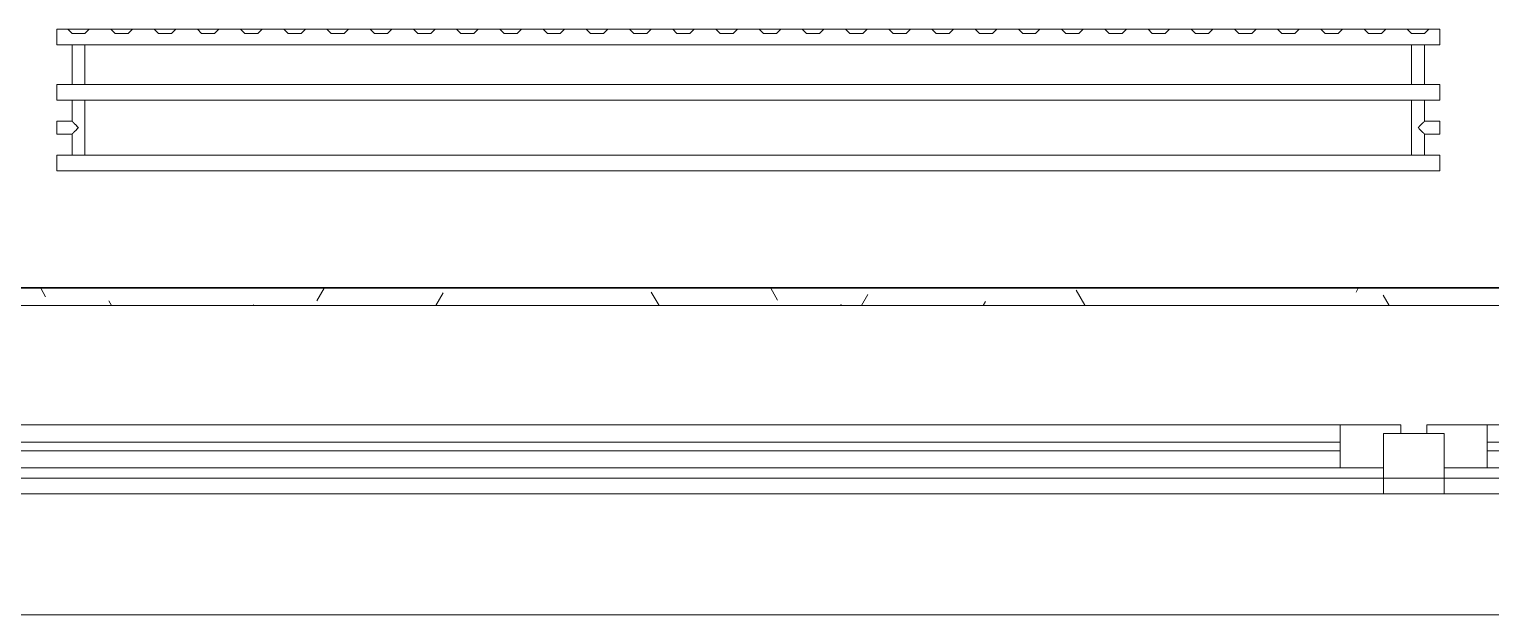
# Model space of a CAD drawing. Header units: millimetres. Extents: x -164500 to 426394, y -23753 to 102118.
# Drawn here: x 188965 to 190656, y 74281 to 74959 of the extents above; entities that cross this region are included whole.
import ezdxf

# ---------------------------------------------------------------- set-up
doc = ezdxf.new("R2010")
doc.units = ezdxf.units.MM
for name, color, linetype, lineweight in [('A-GLAZ', 7, 'Continuous', 9), ('A-GLAZ-1', 7, 'Continuous', 5), ('A-WALL', 7, 'Continuous', 5), ('I-WALL', 7, 'Continuous', 5)]:
    doc.layers.add(name, color=color, linetype=linetype, lineweight=lineweight)
for name, color, linetype, lineweight, true_color in [('A-WALL-1', 9, 'Continuous', 5, 0x808080), ('A-WALL-FNSH-1', 9, 'Continuous', 5, 0x808080), ('M-EQPM-1', 7, 'Continuous', 9, 0xb2b2b2)]:
    doc.layers.add(name, color=color, linetype=linetype, lineweight=lineweight, true_color=true_color)

# ---------------------------------------------------------------- blocks, each defined once
blk = doc.blocks.new('120_Окно_СКБ_2Ст - 120_Окно_СКБ_2Ст 3100х2500 _мал_ створка слева-2_-22446420-Объем проектирования 2 этажа')
at = {"layer": 'A-GLAZ'}
for p, q in [((-1550, -127), (-1550, -57)), ((-1550, -57), (-1480, -57)), ((-1480, -57), (-1480, -127)), ((-720, -127), (-720, -57)), ((-720, -57), (-650, -57)), ((-650, -57), (-650, -127)), ((1480, -127), (1480, -57)), ((1480, -57), (1550, -57)), ((1550, -57), (1550, -127)), ((-720, -87), (-1480, -87)), ((-1480, -87), (-1480, -127)), ((-1430, -137), (-1430, -87)), ((-770, -137), (-770, -87)), ((-720, -127), (-720, -87)), ((1480, -87), (-650, -87)), ((-650, -87), (-650, -127)), ((-600, -137), (-600, -87)), ((1430, -137), (1430, -87)), ((1480, -127), (1480, -87)), ((-1480, -127), (-1550, -127)), ((-1480, -127), (-1500, -127)), ((-1500, -127), (-1500, -137)), ((-650, -127), (-720, -127)), ((-700, -127), (-720, -127)), ((-700, -137), (-700, -127)), ((-650, -127), (-670, -127)), ((-670, -127), (-670, -137)), ((1550, -127), (1480, -127)), ((1500, -127), (1480, -127)), ((1500, -137), (1500, -127)), ((-1500, -137), (-700, -137)), ((-700, -137), (-1500, -137)), ((-670, -137), (1500, -137)), ((1500, -137), (-670, -137))]:
    blk.add_line(p, q, dxfattribs=at)
at = {"layer": 'A-GLAZ-1'}
for p, q in [((1550, -57), (-1550, -57)), ((-1430, -107), (-770, -107)), ((-770, -117), (-1430, -117)), ((-600, -107), (1430, -107)), ((1430, -117), (-600, -117)), ((-1530, -127), (-1500, -127)), ((-700, -127), (-670, -127)), ((1500, -127), (1530, -127))]:
    blk.add_line(p, q, dxfattribs=at)
blk = doc.blocks.new('radiator_prado_classic_z_tip_30_po exemplyaru - Classic Z Тип 30-500-V458-Объем проектирования 2 этажа')
at = {"layer": 'M-EQPM-1'}
for p, q in [((0, 228), (0, 210)), ((1600, 228), (0, 228)), ((0, 210), (0, 228)), ((0, 228), (12.5, 228)), ((12.5, 228), (37.5, 228)), ((37.5, 228), (12.5, 228)), ((12.5, 228), (37.5, 228)), ((12.5, 228), (17.5, 223)), ((12.5, 228), (17.5, 223)), ((32.5, 223), (17.5, 223)), ((17.5, 223), (32.5, 223)), ((32.5, 223), (37.5, 228)), ((37.5, 228), (32.5, 223)), ((37.5, 228), (62.5, 228)), ((62.5, 228), (87.5, 228)), ((87.5, 228), (62.5, 228)), ((62.5, 228), (87.5, 228)), ((62.5, 228), (67.5, 223)), ((62.5, 228), (67.5, 223)), ((82.5, 223), (67.5, 223)), ((67.5, 223), (82.5, 223)), ((82.5, 223), (87.5, 228)), ((87.5, 228), (82.5, 223)), ((87.5, 228), (112.5, 228)), ((112.5, 228), (137.5, 228)), ((137.5, 228), (112.5, 228)), ((112.5, 228), (137.5, 228)), ((112.5, 228), (117.5, 223)), ((112.5, 228), (117.5, 223)), ((132.5, 223), (117.5, 223)), ((117.5, 223), (132.5, 223)), ((132.5, 223), (137.5, 228)), ((137.5, 228), (132.5, 223)), ((137.5, 228), (162.5, 228)), ((162.5, 228), (187.5, 228)), ((187.5, 228), (162.5, 228)), ((162.5, 228), (187.5, 228)), ((162.5, 228), (167.5, 223)), ((162.5, 228), (167.5, 223)), ((182.5, 223), (167.5, 223)), ((167.5, 223), (182.5, 223)), ((182.5, 223), (187.5, 228)), ((187.5, 228), (182.5, 223)), ((187.5, 228), (212.5, 228)), ((212.5, 228), (237.5, 228)), ((237.5, 228), (212.5, 228)), ((212.5, 228), (237.5, 228)), ((212.5, 228), (217.5, 223)), ((212.5, 228), (217.5, 223)), ((232.5, 223), (217.5, 223)), ((217.5, 223), (232.5, 223)), ((232.5, 223), (237.5, 228)), ((237.5, 228), (232.5, 223)), ((237.5, 228), (262.5, 228)), ((262.5, 228), (287.5, 228)), ((287.5, 228), (262.5, 228)), ((262.5, 228), (287.5, 228)), ((262.5, 228), (267.5, 223)), ((262.5, 228), (267.5, 223)), ((282.5, 223), (267.5, 223)), ((267.5, 223), (282.5, 223)), ((282.5, 223), (287.5, 228)), ((287.5, 228), (282.5, 223)), ((287.5, 228), (312.5, 228)), ((312.5, 228), (337.5, 228)), ((337.5, 228), (312.5, 228)), ((312.5, 228), (337.5, 228)), ((312.5, 228), (317.5, 223)), ((312.5, 228), (317.5, 223)), ((332.5, 223), (317.5, 223)), ((317.5, 223), (332.5, 223)), ((332.5, 223), (337.5, 228)), ((337.5, 228), (332.5, 223)), ((337.5, 228), (360.2, 228)), ((362.5, 228), (387.5, 228)), ((387.5, 228), (362.5, 228)), ((362.5, 228), (387.5, 228)), ((362.5, 228), (367.5, 223)), ((362.5, 228), (367.5, 223)), ((382.5, 223), (367.5, 223)), ((367.5, 223), (382.5, 223)), ((382.5, 223), (387.5, 228)), ((387.5, 228), (382.5, 223)), ((387.5, 228), (412.5, 228)), ((412.5, 228), (437.5, 228)), ((437.5, 228), (412.5, 228)), ((412.5, 228), (437.5, 228)), ((412.5, 228), (417.5, 223)), ((412.5, 228), (417.5, 223)), ((432.5, 223), (417.5, 223)), ((417.5, 223), (432.5, 223)), ((432.5, 223), (437.5, 228)), ((437.5, 228), (432.5, 223)), ((437.5, 228), (462.5, 228)), ((462.5, 228), (487.5, 228)), ((487.5, 228), (462.5, 228)), ((462.5, 228), (487.5, 228)), ((462.5, 228), (467.5, 223)), ((462.5, 228), (467.5, 223)), ((482.5, 223), (467.5, 223)), ((467.5, 223), (482.5, 223)), ((482.5, 223), (487.5, 228)), ((487.5, 228), (482.5, 223)), ((487.5, 228), (512.5, 228)), ((512.5, 228), (537.5, 228)), ((537.5, 228), (512.5, 228)), ((512.5, 228), (537.5, 228)), ((512.5, 228), (517.5, 223)), ((512.5, 228), (517.5, 223)), ((532.5, 223), (517.5, 223)), ((517.5, 223), (532.5, 223)), ((532.5, 223), (537.5, 228)), ((537.5, 228), (532.5, 223)), ((537.5, 228), (562.5, 228)), ((562.5, 228), (587.5, 228)), ((587.5, 228), (562.5, 228)), ((562.5, 228), (587.5, 228)), ((562.5, 228), (567.5, 223)), ((562.5, 228), (567.5, 223)), ((582.5, 223), (567.5, 223)), ((567.5, 223), (582.5, 223)), ((582.5, 223), (587.5, 228)), ((587.5, 228), (582.5, 223)), ((587.5, 228), (612.5, 228)), ((612.5, 228), (637.5, 228)), ((637.5, 228), (612.5, 228)), ((612.5, 228), (637.5, 228)), ((612.5, 228), (617.5, 223)), ((612.5, 228), (617.5, 223)), ((632.5, 223), (617.5, 223)), ((617.5, 223), (632.5, 223)), ((632.5, 223), (637.5, 228)), ((637.5, 228), (632.5, 223)), ((637.5, 228), (662.5, 228)), ((662.5, 228), (687.5, 228)), ((687.5, 228), (662.5, 228)), ((662.5, 228), (687.5, 228)), ((662.5, 228), (667.5, 223)), ((662.5, 228), (667.5, 223)), ((682.5, 223), (667.5, 223)), ((667.5, 223), (682.5, 223)), ((682.5, 223), (687.5, 228)), ((687.5, 228), (682.5, 223)), ((687.5, 228), (712.5, 228)), ((712.5, 228), (737.5, 228)), ((737.5, 228), (712.5, 228)), ((712.5, 228), (737.5, 228)), ((712.5, 228), (717.5, 223)), ((712.5, 228), (717.5, 223)), ((732.5, 223), (717.5, 223)), ((717.5, 223), (732.5, 223)), ((732.5, 223), (737.5, 228)), ((737.5, 228), (732.5, 223)), ((737.5, 228), (762.5, 228)), ((762.5, 228), (787.5, 228)), ((787.5, 228), (762.5, 228)), ((762.5, 228), (787.5, 228)), ((762.5, 228), (767.5, 223)), ((762.5, 228), (767.5, 223)), ((782.5, 223), (767.5, 223)), ((767.5, 223), (782.5, 223)), ((782.5, 223), (787.5, 228)), ((787.5, 228), (782.5, 223)), ((787.5, 228), (812.5, 228)), ((812.5, 228), (837.5, 228)), ((837.5, 228), (812.5, 228)), ((812.5, 228), (837.5, 228)), ((812.5, 228), (817.5, 223)), ((812.5, 228), (817.5, 223)), ((832.5, 223), (817.5, 223)), ((817.5, 223), (832.5, 223)), ((832.5, 223), (837.5, 228)), ((837.5, 228), (832.5, 223)), ((837.5, 228), (862.5, 228)), ((862.5, 228), (887.5, 228)), ((887.5, 228), (862.5, 228)), ((862.5, 228), (887.5, 228)), ((862.5, 228), (867.5, 223)), ((862.5, 228), (867.5, 223)), ((882.5, 223), (867.5, 223)), ((867.5, 223), (882.5, 223)), ((882.5, 223), (887.5, 228)), ((887.5, 228), (882.5, 223)), ((887.5, 228), (912.5, 228)), ((912.5, 228), (937.5, 228)), ((937.5, 228), (912.5, 228)), ((912.5, 228), (937.5, 228)), ((912.5, 228), (917.5, 223)), ((912.5, 228), (917.5, 223)), ((932.5, 223), (917.5, 223)), ((917.5, 223), (932.5, 223)), ((932.5, 223), (937.5, 228)), ((937.5, 228), (932.5, 223)), ((937.5, 228), (962.5, 228)), ((962.5, 228), (987.5, 228)), ((987.5, 228), (962.5, 228)), ((962.5, 228), (987.5, 228)), ((962.5, 228), (967.5, 223)), ((962.5, 228), (967.5, 223)), ((982.5, 223), (967.5, 223)), ((967.5, 223), (982.5, 223)), ((982.5, 223), (987.5, 228)), ((987.5, 228), (982.5, 223)), ((987.5, 228), (1012.5, 228)), ((1012.5, 228), (1037.5, 228)), ((1037.5, 228), (1012.5, 228)), ((1012.5, 228), (1037.5, 228)), ((1012.5, 228), (1017.5, 223)), ((1012.5, 228), (1017.5, 223)), ((1032.5, 223), (1017.5, 223)), ((1017.5, 223), (1032.5, 223)), ((1032.5, 223), (1037.5, 228)), ((1037.5, 228), (1032.5, 223)), ((1037.5, 228), (1062.5, 228)), ((1062.5, 228), (1087.5, 228)), ((1087.5, 228), (1062.5, 228)), ((1062.5, 228), (1087.5, 228)), ((1062.5, 228), (1067.5, 223)), ((1062.5, 228), (1067.5, 223)), ((1082.5, 223), (1067.5, 223)), ((1067.5, 223), (1082.5, 223)), ((1082.5, 223), (1087.5, 228)), ((1087.5, 228), (1082.5, 223)), ((1087.5, 228), (1112.5, 228)), ((1112.5, 228), (1137.5, 228)), ((1137.5, 228), (1112.5, 228)), ((1112.5, 228), (1137.5, 228)), ((1112.5, 228), (1117.5, 223)), ((1112.5, 228), (1117.5, 223)), ((1132.5, 223), (1117.5, 223)), ((1117.5, 223), (1132.5, 223)), ((1132.5, 223), (1137.5, 228)), ((1137.5, 228), (1132.5, 223)), ((1137.5, 228), (1162.5, 228)), ((1162.5, 228), (1187.5, 228)), ((1187.5, 228), (1162.5, 228)), ((1162.5, 228), (1187.5, 228)), ((1162.5, 228), (1167.5, 223)), ((1162.5, 228), (1167.5, 223)), ((1182.5, 223), (1167.5, 223)), ((1167.5, 223), (1182.5, 223)), ((1182.5, 223), (1187.5, 228)), ((1187.5, 228), (1182.5, 223)), ((1187.5, 228), (1212.5, 228)), ((1212.5, 228), (1237.5, 228)), ((1237.5, 228), (1212.5, 228)), ((1212.5, 228), (1237.5, 228)), ((1212.5, 228), (1217.5, 223)), ((1212.5, 228), (1217.5, 223)), ((1232.5, 223), (1217.5, 223)), ((1217.5, 223), (1232.5, 223)), ((1232.5, 223), (1237.5, 228)), ((1237.5, 228), (1232.5, 223)), ((1237.5, 228), (1262.5, 228)), ((1262.5, 228), (1287.5, 228)), ((1287.5, 228), (1262.5, 228)), ((1262.5, 228), (1287.5, 228)), ((1262.5, 228), (1267.5, 223)), ((1262.5, 228), (1267.5, 223)), ((1282.5, 223), (1267.5, 223)), ((1267.5, 223), (1282.5, 223)), ((1282.5, 223), (1287.5, 228)), ((1287.5, 228), (1282.5, 223)), ((1287.5, 228), (1312.5, 228)), ((1312.5, 228), (1337.5, 228)), ((1337.5, 228), (1312.5, 228)), ((1312.5, 228), (1337.5, 228)), ((1312.5, 228), (1317.5, 223)), ((1312.5, 228), (1317.5, 223)), ((1332.5, 223), (1317.5, 223)), ((1317.5, 223), (1332.5, 223)), ((1332.5, 223), (1337.5, 228)), ((1337.5, 228), (1332.5, 223)), ((1337.5, 228), (1362.5, 228)), ((1362.5, 228), (1387.5, 228)), ((1387.5, 228), (1362.5, 228)), ((1362.5, 228), (1387.5, 228)), ((1362.5, 228), (1367.5, 223)), ((1362.5, 228), (1367.5, 223)), ((1382.5, 223), (1367.5, 223)), ((1367.5, 223), (1382.5, 223)), ((1382.5, 223), (1387.5, 228)), ((1387.5, 228), (1382.5, 223)), ((1387.5, 228), (1412.5, 228)), ((1412.5, 228), (1437.5, 228)), ((1437.5, 228), (1412.5, 228)), ((1412.5, 228), (1437.5, 228)), ((1412.5, 228), (1417.5, 223)), ((1412.5, 228), (1417.5, 223)), ((1432.5, 223), (1417.5, 223)), ((1417.5, 223), (1432.5, 223)), ((1432.5, 223), (1437.5, 228)), ((1437.5, 228), (1432.5, 223)), ((1437.5, 228), (1462.5, 228)), ((1462.5, 228), (1487.5, 228)), ((1487.5, 228), (1462.5, 228)), ((1462.5, 228), (1487.5, 228)), ((1462.5, 228), (1467.5, 223)), ((1462.5, 228), (1467.5, 223)), ((1482.5, 223), (1467.5, 223)), ((1467.5, 223), (1482.5, 223)), ((1482.5, 223), (1487.5, 228)), ((1487.5, 228), (1482.5, 223)), ((1487.5, 228), (1512.5, 228)), ((1512.5, 228), (1537.5, 228)), ((1537.5, 228), (1512.5, 228)), ((1512.5, 228), (1537.5, 228)), ((1512.5, 228), (1517.5, 223)), ((1512.5, 228), (1517.5, 223)), ((1532.5, 223), (1517.5, 223)), ((1517.5, 223), (1532.5, 223)), ((1532.5, 223), (1537.5, 228)), ((1537.5, 228), (1532.5, 223)), ((1537.5, 228), (1562.5, 228)), ((1562.5, 228), (1587.5, 228)), ((1587.5, 228), (1562.5, 228)), ((1562.5, 228), (1587.5, 228)), ((1562.5, 228), (1567.5, 223)), ((1562.5, 228), (1567.5, 223)), ((1582.5, 223), (1567.5, 223)), ((1567.5, 223), (1582.5, 223)), ((1582.5, 223), (1587.5, 228)), ((1587.5, 228), (1582.5, 223)), ((1587.5, 228), (1600, 228)), ((1600, 210), (1600, 228)), ((1600, 228), (1600, 210)), ((0, 210), (1600, 210)), ((17.8, 210), (0, 210)), ((17.5, 210), (17.5, 164)), ((17.5, 210), (17.5, 164)), ((17.8, 210), (17.5, 210)), ((17.5, 210), (17.8, 210)), ((17.8, 210), (17.5, 210)), ((17.5, 210), (26.9, 210)), ((18.5, 210), (17.8, 210)), ((17.8, 210), (32.2, 210)), ((32.2, 210), (17.8, 210)), ((19.7, 210), (18.5, 210)), ((21.2, 210), (19.7, 210)), ((23.1, 210), (21.2, 210)), ((25, 210), (23.1, 210)), ((26.9, 210), (25, 210)), ((28.7, 210), (26.9, 210)), ((26.9, 210), (32.5, 210)), ((30.3, 210), (28.7, 210)), ((31.5, 210), (30.3, 210)), ((32.2, 210), (31.5, 210)), ((32.5, 210), (32.2, 210)), ((32.2, 210), (32.5, 210)), ((32.5, 210), (32.2, 210)), ((1567.8, 210), (32.2, 210)), ((32.5, 164), (32.5, 210)), ((32.5, 164), (32.5, 210)), ((1567.5, 210), (1567.5, 164)), ((1567.5, 210), (1567.5, 164)), ((1567.8, 210), (1567.5, 210)), ((1567.5, 210), (1576.9, 210)), ((1567.8, 210), (1567.5, 210)), ((1567.5, 210), (1567.8, 210)), ((1582.2, 210), (1567.8, 210)), ((1582.2, 210), (1567.8, 210)), ((1567.8, 210), (1582.2, 210)), ((1576.9, 210), (1578.7, 210)), ((1578.7, 210), (1580.3, 210)), ((1580.3, 210), (1581.5, 210)), ((1581.5, 210), (1582.2, 210)), ((1582.5, 210), (1582.2, 210)), ((1582.2, 210), (1582.5, 210)), ((1582.5, 210), (1582.2, 210)), ((1582.2, 210), (1582.5, 210)), ((1600, 210), (1582.2, 210)), ((1582.5, 164), (1582.5, 210)), ((1582.5, 164), (1582.5, 210)), ((1600, 164), (0, 164)), ((0, 164), (0, 146)), ((0, 146), (0, 164)), ((0, 164), (17.8, 164)), ((17.8, 164), (17.5, 164)), ((17.5, 164), (17.8, 164)), ((17.8, 164), (17.5, 164)), ((17.5, 164), (23.1, 164)), ((32.2, 164), (17.8, 164)), ((17.8, 164), (32.2, 164)), ((32.2, 164), (17.8, 164)), ((23.1, 164), (32.5, 164)), ((32.5, 164), (32.2, 164)), ((32.2, 164), (32.5, 164)), ((32.5, 164), (32.2, 164)), ((32.2, 164), (1567.8, 164)), ((1567.8, 164), (1567.5, 164)), ((1567.5, 164), (1578.7, 164)), ((1567.8, 164), (1567.5, 164)), ((1567.5, 164), (1567.8, 164)), ((1582.2, 164), (1567.8, 164)), ((1580.3, 164), (1567.8, 164)), ((1567.8, 164), (1582.2, 164)), ((1578.7, 164), (1582.5, 164)), ((1581.5, 164), (1580.3, 164)), ((1582.2, 164), (1581.5, 164)), ((1582.5, 164), (1582.2, 164)), ((1582.5, 164), (1582.2, 164)), ((1582.2, 164), (1582.5, 164)), ((1582.2, 164), (1600, 164)), ((1600, 146), (1600, 164)), ((1600, 164), (1600, 146)), ((0, 146), (1600, 146)), ((18.5, 146), (0, 146)), ((17.5, 146), (17.5, 121.5)), ((17.5, 146), (17.5, 121.5)), ((17.5, 146), (18.5, 146)), ((18.5, 146), (17.5, 146)), ((17.5, 146), (18.5, 146)), ((17.8, 146), (17.5, 146)), ((32.2, 146), (17.8, 146)), ((18.5, 146), (32.2, 146)), ((32.2, 146), (18.5, 146)), ((18.5, 146), (32.2, 146)), ((32.2, 146), (32.5, 146)), ((32.5, 146), (32.2, 146)), ((32.2, 146), (32.5, 146)), ((32.5, 146), (32.2, 146)), ((1567.8, 146), (32.2, 146)), ((32.5, 82), (32.5, 146)), ((32.5, 82), (32.5, 146)), ((1567.5, 146), (1567.5, 82)), ((1567.5, 146), (1567.5, 82)), ((1567.5, 146), (1567.8, 146)), ((1569.7, 146), (1567.5, 146)), ((1567.5, 146), (1567.8, 146)), ((1567.8, 146), (1567.5, 146)), ((1567.8, 146), (1581.5, 146)), ((1567.8, 146), (1569.7, 146)), ((1581.5, 146), (1567.8, 146)), ((1582.2, 146), (1569.7, 146)), ((1569.7, 146), (1571.2, 146)), ((1571.2, 146), (1575, 146)), ((1575, 146), (1576.9, 146)), ((1576.9, 146), (1578.7, 146)), ((1578.7, 146), (1580.3, 146)), ((1580.3, 146), (1581.5, 146)), ((1581.5, 146), (1582.2, 146)), ((1581.5, 146), (1582.2, 146)), ((1582.5, 146), (1581.5, 146)), ((1600, 146), (1581.5, 146)), ((1582.2, 146), (1582.5, 146)), ((1582.5, 146), (1582.2, 146)), ((1582.2, 146), (1582.5, 146)), ((1582.5, 121.5), (1582.5, 146)), ((1582.5, 121.5), (1582.5, 146)), ((17.5, 121.5), (0, 121.5)), ((17.5, 121.5), (0, 121.5)), ((0, 121.5), (0, 120.5)), ((0, 106.5), (0, 121.5)), ((0, 120.5), (0, 119.3)), ((0, 120.5), (0, 119.3)), ((0, 114), (0, 120.5)), ((0, 120.5), (0, 120.5)), ((0, 119.3), (0, 107.5)), ((0, 119.3), (0, 117.8)), ((1600, 121.5), (1582.5, 121.5)), ((1600, 121.5), (1582.5, 121.5)), ((1600, 121.5), (1600, 106.5)), ((1600, 120.5), (1600, 121.5)), ((1600, 121.5), (1600, 120.5)), ((1600, 120.5), (1600, 121.5)), ((1600, 115.9), (1600, 120.5)), ((1600, 120.5), (1600, 107.5)), ((1600, 107.5), (1600, 120.5)), ((0, 117.8), (0, 114)), ((0, 114), (0, 110.3)), ((0, 107.5), (0, 114)), ((0, 110.3), (0, 108.7)), ((0, 108.7), (0, 107.5)), ((0, 107.5), (0, 106.5)), ((0, 107.5), (0, 107.5)), ((0, 106.5), (17.5, 106.5)), ((0, 106.5), (17.5, 106.5)), ((17.5, 106.5), (17.5, 82)), ((17.5, 106.5), (17.5, 82)), ((1582.5, 82), (1582.5, 106.5)), ((1582.5, 106.5), (1600, 106.5)), ((1582.5, 82), (1582.5, 106.5)), ((1582.5, 106.5), (1600, 106.5)), ((1600, 107.5), (1600, 115.9)), ((1600, 106.5), (1600, 107.5)), ((1600, 107.5), (1600, 106.5)), ((1600, 106.5), (1600, 107.5)), ((1600, 82), (0, 82)), ((0, 82), (0, 64)), ((0, 64), (0, 82)), ((0, 82), (18.5, 82)), ((18.5, 82), (17.5, 82)), ((17.5, 82), (18.5, 82)), ((18.5, 82), (17.5, 82)), ((17.5, 82), (19.7, 82)), ((32.2, 82), (18.5, 82)), ((18.5, 82), (32.2, 82)), ((32.2, 82), (18.5, 82)), ((19.7, 82), (32.5, 82)), ((32.5, 82), (32.2, 82)), ((32.2, 82), (32.5, 82)), ((32.5, 82), (32.2, 82)), ((32.2, 82), (1567.8, 82)), ((1567.8, 82), (1567.5, 82)), ((1567.5, 82), (1576.9, 82)), ((1567.8, 82), (1567.5, 82)), ((1567.5, 82), (1567.8, 82)), ((1581.5, 82), (1567.8, 82)), ((1568.5, 82), (1567.8, 82)), ((1567.8, 82), (1581.5, 82)), ((1580.3, 82), (1568.5, 82)), ((1576.9, 82), (1580.3, 82)), ((1580.3, 82), (1582.2, 82)), ((1581.5, 82), (1580.3, 82)), ((1582.2, 82), (1581.5, 82)), ((1582.5, 82), (1581.5, 82)), ((1581.5, 82), (1582.5, 82)), ((1581.5, 82), (1600, 82)), ((1582.5, 82), (1582.2, 82)), ((1582.2, 82), (1582.5, 82)), ((1600, 64), (1600, 82)), ((1600, 82), (1600, 64)), ((1600, 64), (0, 64)), ((0, 64), (1600, 64))]:
    blk.add_line(p, q, dxfattribs=at)
for points, knots in [([(18.5, 120.5), (18.4, 120.6), (18.3, 120.7), (18.1, 120.9), (17.9, 121.1), (17.8, 121.2), (17.7, 121.3), (17.5, 121.5), (17.5, 121.5), (17.5, 121.5)], [0.7142857, 0.7142857, 0.7142857, 0.7142857, 0.75, 0.7857143, 0.8214286, 0.8571429, 0.8928571, 0.9285714, 1, 1, 1, 1]), ([(17.5, 121.5), (17.5, 121.5), (17.5, 121.5), (17.7, 121.3), (17.8, 121.2), (17.9, 121.1), (18.1, 120.9), (18.3, 120.7), (18.4, 120.6), (18.5, 120.5)], [0, 0, 0, 0, 0.0714286, 0.1071429, 0.1428571, 0.1785714, 0.2142857, 0.25, 0.2857143, 0.2857143, 0.2857143, 0.2857143]), ([(17.5, 121.5), (17.5, 121.5), (17.5, 121.5), (17.7, 121.3), (17.8, 121.2), (17.9, 121.1), (18.1, 120.9), (18.3, 120.7), (18.4, 120.6), (18.5, 120.5)], [0, 0, 0, 0, 0.0714286, 0.1071429, 0.1428571, 0.1785714, 0.2142857, 0.25, 0.2857143, 0.2857143, 0.2857143, 0.2857143]), ([(25, 114), (24.5, 114.5), (23.6, 115.4), (22.4, 116.6), (21.6, 117.4), (21.1, 117.9), (20.8, 118.2), (20.5, 118.5), (20.2, 118.8), (19.8, 119.1), (19.6, 119.4), (19.3, 119.7), (19, 120), (18.7, 120.3), (18.5, 120.5), (18.3, 120.7), (18.1, 120.9), (17.9, 121.1), (17.8, 121.2), (17.7, 121.3), (17.5, 121.5), (17.5, 121.5), (17.5, 121.5)], [0, 0, 0, 0, 0.142857, 0.285714, 0.357143, 0.392857, 0.428571, 0.464286, 0.5, 0.535714, 0.571429, 0.607143, 0.642857, 0.678571, 0.714286, 0.75, 0.785714, 0.821429, 0.857143, 0.892857, 0.928571, 1, 1, 1, 1]), ([(22.1, 116.9), (21.9, 117.1), (21.6, 117.4), (21.1, 117.9), (20.8, 118.2), (20.5, 118.5), (20.2, 118.8), (19.9, 119.2), (19.7, 119.3), (19.6, 119.4)], [0.2857143, 0.2857143, 0.2857143, 0.2857143, 0.3571429, 0.3928571, 0.4285714, 0.4642857, 0.5, 0.5357143, 0.5714286, 0.5714286, 0.5714286, 0.5714286]), ([(19.6, 119.4), (19.7, 119.3), (19.9, 119.2), (20.3, 118.7), (20.7, 118.3), (21.1, 117.9), (21.6, 117.4), (21.9, 117.1), (22.1, 116.9)], [0.4285714, 0.4285714, 0.4285714, 0.4285714, 0.4642857, 0.5, 0.5714286, 0.6071429, 0.6428571, 0.7142857, 0.7142857, 0.7142857, 0.7142857]), ([(19.6, 119.4), (19.7, 119.3), (19.8, 119.1), (20.3, 118.7), (20.7, 118.3), (21.1, 117.9), (21.6, 117.4), (21.9, 117.1), (22.1, 116.9)], [0.4285714, 0.4285714, 0.4285714, 0.4285714, 0.4642857, 0.5, 0.5714286, 0.6071429, 0.6428571, 0.7142857, 0.7142857, 0.7142857, 0.7142857]), ([(1575, 114), (1575.5, 114.5), (1576.4, 115.4), (1577.6, 116.6), (1578.4, 117.4), (1578.9, 117.9), (1579.2, 118.2), (1579.5, 118.5), (1579.8, 118.8), (1580.1, 119.2), (1580.4, 119.4), (1580.7, 119.7), (1581, 120), (1581.3, 120.3), (1581.5, 120.5), (1581.7, 120.7), (1581.9, 120.9), (1582.1, 121.1), (1582.2, 121.2), (1582.3, 121.3), (1582.5, 121.5), (1582.5, 121.5), (1582.5, 121.5)], [0, 0, 0, 0, 0.142857, 0.285714, 0.357143, 0.392857, 0.428571, 0.464286, 0.5, 0.535714, 0.571429, 0.607143, 0.642857, 0.678571, 0.714286, 0.75, 0.785714, 0.821429, 0.857143, 0.892857, 0.928571, 1, 1, 1, 1]), ([(1580.4, 119.4), (1580.3, 119.3), (1580.1, 119.2), (1579.7, 118.7), (1579.3, 118.3), (1578.9, 117.9), (1578.4, 117.4), (1578.1, 117.1), (1577.9, 116.9)], [0.4285714, 0.4285714, 0.4285714, 0.4285714, 0.4642857, 0.5, 0.5714286, 0.6071429, 0.6428571, 0.7142857, 0.7142857, 0.7142857, 0.7142857]), ([(1580.4, 119.4), (1580.3, 119.3), (1580.1, 119.2), (1579.7, 118.7), (1579.3, 118.3), (1578.9, 117.9), (1578.4, 117.4), (1578.1, 117.1), (1577.9, 116.9)], [0.4285714, 0.4285714, 0.4285714, 0.4285714, 0.4642857, 0.5, 0.5714286, 0.6071429, 0.6428571, 0.7142857, 0.7142857, 0.7142857, 0.7142857]), ([(1577.9, 116.9), (1578.1, 117.1), (1578.4, 117.4), (1578.9, 117.9), (1579.2, 118.2), (1579.5, 118.5), (1579.8, 118.8), (1580.1, 119.2), (1580.3, 119.3), (1580.4, 119.4)], [0.2857143, 0.2857143, 0.2857143, 0.2857143, 0.3571429, 0.3928571, 0.4285714, 0.4642857, 0.5, 0.5357143, 0.5714286, 0.5714286, 0.5714286, 0.5714286]), ([(1582.5, 121.5), (1582.5, 121.5), (1582.5, 121.5), (1582.3, 121.3), (1582.2, 121.2), (1582.1, 121.1), (1581.9, 120.9), (1581.7, 120.7), (1581.6, 120.6), (1581.5, 120.5)], [0, 0, 0, 0, 0.0714286, 0.1071429, 0.1428571, 0.1785714, 0.2142857, 0.25, 0.2857143, 0.2857143, 0.2857143, 0.2857143]), ([(1582.5, 121.5), (1582.5, 121.5), (1582.5, 121.5), (1582.3, 121.3), (1582.2, 121.2), (1582.1, 121.1), (1581.9, 120.9), (1581.7, 120.7), (1581.6, 120.6), (1581.5, 120.5)], [0, 0, 0, 0, 0.0714286, 0.1071429, 0.1428571, 0.1785714, 0.2142857, 0.25, 0.2857143, 0.2857143, 0.2857143, 0.2857143]), ([(1581.5, 120.5), (1581.6, 120.6), (1581.7, 120.7), (1581.9, 120.9), (1582.1, 121.1), (1582.2, 121.2), (1582.3, 121.3), (1582.5, 121.5), (1582.5, 121.5), (1582.5, 121.5)], [0.7142857, 0.7142857, 0.7142857, 0.7142857, 0.75, 0.7857143, 0.8214286, 0.8571429, 0.8928571, 0.9285714, 1, 1, 1, 1]), ([(17.5, 106.5), (17.5, 106.5), (17.5, 106.5), (17.7, 106.7), (17.8, 106.8), (17.9, 106.9), (18.1, 107.1), (18.3, 107.3), (18.5, 107.5), (18.7, 107.7), (19, 108), (19.3, 108.3), (19.6, 108.6), (19.8, 108.9), (20.3, 109.3), (20.7, 109.7), (21.1, 110.1), (21.6, 110.6), (22.4, 111.4), (23.6, 112.6), (24.5, 113.5), (25, 114)], [0, 0, 0, 0, 0.071429, 0.107143, 0.142857, 0.178571, 0.214286, 0.25, 0.285714, 0.321429, 0.357143, 0.392857, 0.428571, 0.464286, 0.5, 0.571429, 0.607143, 0.642857, 0.714286, 0.857143, 1, 1, 1, 1]), ([(17.5, 106.5), (17.5, 106.5), (17.5, 106.5), (17.7, 106.7), (17.8, 106.8), (17.9, 106.9), (18.1, 107.1), (18.3, 107.3), (18.4, 107.4), (18.5, 107.5)], [0, 0, 0, 0, 0.0714286, 0.1071429, 0.1428571, 0.1785714, 0.2142857, 0.25, 0.2857143, 0.2857143, 0.2857143, 0.2857143]), ([(18.5, 107.5), (18.4, 107.4), (18.3, 107.3), (18.1, 107.1), (17.9, 106.9), (17.8, 106.8), (17.7, 106.7), (17.5, 106.5), (17.5, 106.5), (17.5, 106.5)], [0.7142857, 0.7142857, 0.7142857, 0.7142857, 0.75, 0.7857143, 0.8214286, 0.8571429, 0.8928571, 0.9285714, 1, 1, 1, 1]), ([(18.5, 107.5), (18.4, 107.4), (18.3, 107.3), (18.1, 107.1), (17.9, 106.9), (17.8, 106.8), (17.7, 106.7), (17.5, 106.5), (17.5, 106.5), (17.5, 106.5)], [0.7142857, 0.7142857, 0.7142857, 0.7142857, 0.75, 0.7857143, 0.8214286, 0.8571429, 0.8928571, 0.9285714, 1, 1, 1, 1]), ([(22.1, 111.1), (21.9, 110.9), (21.6, 110.6), (21.1, 110.1), (20.8, 109.8), (20.5, 109.5), (20.2, 109.2), (19.9, 108.8), (19.7, 108.7), (19.6, 108.6)], [0.2857143, 0.2857143, 0.2857143, 0.2857143, 0.3571429, 0.3928571, 0.4285714, 0.4642857, 0.5, 0.5357143, 0.5714286, 0.5714286, 0.5714286, 0.5714286]), ([(22.1, 111.1), (21.9, 110.9), (21.6, 110.6), (21.1, 110.1), (20.8, 109.8), (20.5, 109.5), (20.2, 109.2), (19.8, 108.9), (19.7, 108.7), (19.6, 108.6)], [0.2857143, 0.2857143, 0.2857143, 0.2857143, 0.3571429, 0.3928571, 0.4285714, 0.4642857, 0.5, 0.5357143, 0.5714286, 0.5714286, 0.5714286, 0.5714286]), ([(19.6, 108.6), (19.7, 108.7), (19.9, 108.8), (20.3, 109.3), (20.6, 109.6), (20.8, 109.8)], [0.4285714, 0.4285714, 0.4285714, 0.4285714, 0.4642857, 0.5, 0.5714286, 0.5714286, 0.5714286, 0.5714286]), ([(20.8, 109.8), (20.9, 109.9), (21.1, 110.1), (21.6, 110.6), (21.9, 110.9), (22.1, 111.1)], [0.5714286, 0.5714286, 0.5714286, 0.5714286, 0.6071429, 0.6428571, 0.7142857, 0.7142857, 0.7142857, 0.7142857]), ([(1582.5, 106.5), (1582.5, 106.5), (1582.5, 106.5), (1582.3, 106.7), (1582.2, 106.8), (1582.1, 106.9), (1581.9, 107.1), (1581.7, 107.3), (1581.5, 107.5), (1581.3, 107.7), (1581, 108), (1580.7, 108.3), (1580.4, 108.6), (1580.1, 108.8), (1579.7, 109.3), (1579.3, 109.7), (1578.9, 110.1), (1578.4, 110.6), (1577.6, 111.4), (1576.4, 112.6), (1575.5, 113.5), (1575, 114)], [0, 0, 0, 0, 0.071429, 0.107143, 0.142857, 0.178571, 0.214286, 0.25, 0.285714, 0.321429, 0.357143, 0.392857, 0.428571, 0.464286, 0.5, 0.571429, 0.607143, 0.642857, 0.714286, 0.857143, 1, 1, 1, 1]), ([(1577.9, 111.1), (1578.1, 110.9), (1578.4, 110.6), (1578.9, 110.1), (1579.2, 109.8), (1579.5, 109.5), (1579.8, 109.2), (1580.1, 108.8), (1580.3, 108.7), (1580.4, 108.6)], [0.2857143, 0.2857143, 0.2857143, 0.2857143, 0.3571429, 0.3928571, 0.4285714, 0.4642857, 0.5, 0.5357143, 0.5714286, 0.5714286, 0.5714286, 0.5714286]), ([(1577.9, 111.1), (1578.1, 110.9), (1578.4, 110.6), (1578.9, 110.1), (1579.2, 109.8), (1579.5, 109.5), (1579.8, 109.2), (1580.1, 108.8), (1580.3, 108.7), (1580.4, 108.6)], [0.2857143, 0.2857143, 0.2857143, 0.2857143, 0.3571429, 0.3928571, 0.4285714, 0.4642857, 0.5, 0.5357143, 0.5714286, 0.5714286, 0.5714286, 0.5714286]), ([(1580.4, 108.6), (1580.3, 108.7), (1580.1, 108.8), (1579.7, 109.3), (1579.3, 109.7), (1578.9, 110.1), (1578.4, 110.6), (1578.1, 110.9), (1577.9, 111.1)], [0.4285714, 0.4285714, 0.4285714, 0.4285714, 0.4642857, 0.5, 0.5714286, 0.6071429, 0.6428571, 0.7142857, 0.7142857, 0.7142857, 0.7142857]), ([(1581.5, 107.5), (1581.6, 107.4), (1581.7, 107.3), (1581.9, 107.1), (1582.1, 106.9), (1582.2, 106.8), (1582.3, 106.7), (1582.5, 106.5), (1582.5, 106.5), (1582.5, 106.5)], [0.7142857, 0.7142857, 0.7142857, 0.7142857, 0.75, 0.7857143, 0.8214286, 0.8571429, 0.8928571, 0.9285714, 1, 1, 1, 1]), ([(1581.5, 107.5), (1581.6, 107.4), (1581.7, 107.3), (1581.9, 107.1), (1582.1, 106.9), (1582.2, 106.8), (1582.3, 106.7), (1582.5, 106.5), (1582.5, 106.5), (1582.5, 106.5)], [0.7142857, 0.7142857, 0.7142857, 0.7142857, 0.75, 0.7857143, 0.8214286, 0.8571429, 0.8928571, 0.9285714, 1, 1, 1, 1]), ([(1582.5, 106.5), (1582.5, 106.5), (1582.5, 106.5), (1582.3, 106.7), (1582.2, 106.8), (1582.1, 106.9), (1581.9, 107.1), (1581.7, 107.3), (1581.6, 107.4), (1581.5, 107.5)], [0, 0, 0, 0, 0.0714286, 0.1071429, 0.1428571, 0.1785714, 0.2142857, 0.25, 0.2857143, 0.2857143, 0.2857143, 0.2857143])]:
    blk.add_open_spline(points, degree=3, knots=knots, dxfattribs=at)
for points in [[(19.6, 119.4), (19.5, 119.5), (19.3, 119.7), (19, 120), (18.7, 120.3), (18.6, 120.4), (18.5, 120.5)], [(18.5, 120.5), (18.6, 120.4), (18.7, 120.3), (19, 120), (19.3, 119.7), (19.5, 119.5), (19.6, 119.4)], [(18.5, 120.5), (18.6, 120.4), (18.7, 120.3), (19, 120), (19.3, 119.7), (19.5, 119.5), (19.6, 119.4)], [(1581.5, 120.5), (1581.4, 120.4), (1581.3, 120.3), (1581, 120), (1580.7, 119.7), (1580.5, 119.5), (1580.4, 119.4)], [(1581.5, 120.5), (1581.4, 120.4), (1581.3, 120.3), (1581, 120), (1580.7, 119.7), (1580.5, 119.5), (1580.4, 119.4)], [(1580.4, 119.4), (1580.5, 119.5), (1580.7, 119.7), (1581, 120), (1581.3, 120.3), (1581.4, 120.4), (1581.5, 120.5)], [(18.5, 107.5), (18.6, 107.6), (18.7, 107.7), (19, 108), (19.3, 108.3), (19.5, 108.5), (19.6, 108.6)], [(19.6, 108.6), (19.5, 108.5), (19.3, 108.3), (19, 108), (18.7, 107.7), (18.6, 107.6), (18.5, 107.5)], [(19.6, 108.6), (19.5, 108.5), (19.3, 108.3), (19, 108), (18.7, 107.7), (18.6, 107.6), (18.5, 107.5)], [(25, 114), (24.5, 114.5), (23.6, 115.4), (22.6, 116.4), (22.1, 116.9)], [(22.1, 116.9), (22.6, 116.4), (23.1, 115.9), (23.6, 115.4)], [(22.1, 116.9), (22.6, 116.4), (23.1, 115.9), (23.6, 115.4)], [(22.1, 111.1), (22.6, 111.6), (23.6, 112.6), (24.5, 113.5), (25, 114)], [(25, 114), (24.5, 113.5), (23.6, 112.6), (22.6, 111.6), (22.1, 111.1)], [(23.6, 112.6), (23.1, 112.1), (22.6, 111.6), (22.1, 111.1)], [(23.6, 115.4), (24, 115), (24.5, 114.5), (25, 114)], [(23.6, 115.4), (24, 115), (24.5, 114.5), (25, 114)], [(25, 114), (24.5, 113.5), (24, 113), (23.6, 112.6)], [(1577.9, 116.9), (1577.4, 116.4), (1576.4, 115.4), (1575.5, 114.5), (1575, 114)], [(1577.9, 116.9), (1577.4, 116.4), (1576.4, 115.4), (1575.5, 114.5), (1575, 114)], [(1575, 114), (1575.5, 114.5), (1576.4, 115.4), (1577.4, 116.4), (1577.9, 116.9)], [(1575, 114), (1575.5, 113.5), (1576, 113), (1576.4, 112.6)], [(1575, 114), (1575.5, 113.5), (1576.4, 112.6), (1577.4, 111.6), (1577.9, 111.1)], [(1576.4, 112.6), (1576, 113), (1575.5, 113.5), (1575, 114)], [(1576.4, 112.6), (1576.9, 112.1), (1577.4, 111.6), (1577.9, 111.1)], [(1577.9, 111.1), (1577.4, 111.6), (1576.9, 112.1), (1576.4, 112.6)], [(1580.4, 108.6), (1580.5, 108.5), (1580.7, 108.3), (1581, 108), (1581.3, 107.7), (1581.4, 107.6), (1581.5, 107.5)], [(1580.4, 108.6), (1580.5, 108.5), (1580.7, 108.3), (1581, 108), (1581.3, 107.7), (1581.4, 107.6), (1581.5, 107.5)], [(1581.5, 107.5), (1581.4, 107.6), (1581.3, 107.7), (1581, 108), (1580.7, 108.3), (1580.5, 108.5), (1580.4, 108.6)]]:
    blk.add_open_spline(points, degree=3, dxfattribs=at)
blk = doc.blocks.new('2floor')
at = {"layer": 'I-WALL'}
h = blk.add_hatch(dxfattribs=at)
h.set_pattern_fill('FP_191', color=256, style=0, pattern_type=2)
h.set_pattern_definition([(0, (148772.123, 0), (243.84, 60.96), [20.117, -162.763, 20.117, -162.763, -975.36]), (0, (148772.123, 0), (243.84, 60.96), [-365.76, 20.117, -345.643, 20.117, -162.763, -426.72]), (0, (148772.123, 0), (243.84, 60.96), [-914.4, 20.117, -101.803, 20.117, -284.683]), (120, (148863.563, 30.48), (-174.71291, 180.691634), [20.117, -162.763, 20.117, -162.763, -975.36]), (120, (148863.563, 30.48), (-174.71291, 180.691634), [-365.76, 20.117, -345.643, 20.117, -162.763, -426.72]), (120, (148863.563, 30.48), (-174.71291, 180.691634), [-914.4, 20.117, -101.803, 20.117, -284.683]), (240, (148894.043, 152.4), (-69.12709, -241.651634), [20.117, -162.763, 20.117, -162.763, -975.36]), (240, (148894.043, 152.4), (-69.12709, -241.651634), [-365.76, 20.117, -345.643, 20.117, -162.763, -426.72]), (240, (148894.043, 152.4), (-69.12709, -241.651634), [-914.4, 20.117, -101.803, 20.117, -284.683])])
h.paths.add_polyline_path([(191662.1, 100), (191662.1, 120), (188062.1, 120), (188062.1, 100), (191525.5, 100)])
at = {"layer": 'A-WALL'}
for p, q in [((191662.1, 120), (188082.1, 120)), ((191432.1, -258), (188332.1, -258))]:
    blk.add_line(p, q, dxfattribs=at)
at = {"layer": 'A-WALL-1'}
blk.add_line((187822.1, 100), (191682.1, 100), dxfattribs=at)
at = {"layer": 'A-WALL-FNSH-1'}
blk.add_line((191661.1, 121), (188083.1, 121), dxfattribs=at)
at = {"layer": 'I-WALL'}
blk.add_line((191432.1, -100), (188332.1, -100), dxfattribs=at)
at = {"layer": 'A-GLAZ', "color": 3, "rotation": 180}
blk.add_blockref('120_Окно_СКБ_2Ст - 120_Окно_СКБ_2Ст 3100х2500 _мал_ створка слева-2_-22446420-Объем проектирования 2 этажа', (189882.1, -175), dxfattribs=at)
at = {"layer": 'M-EQPM-1'}
blk.add_blockref('radiator_prado_classic_z_tip_30_po exemplyaru - Classic Z Тип 30-500-V458-Объем проектирования 2 этажа', (188997.1, 192), dxfattribs=at)

msp = doc.modelspace()

# ---------------------------------------------------------------- block references
msp.add_blockref('2floor', (0, 74539.358))

doc.saveas('drawing.dxf')
